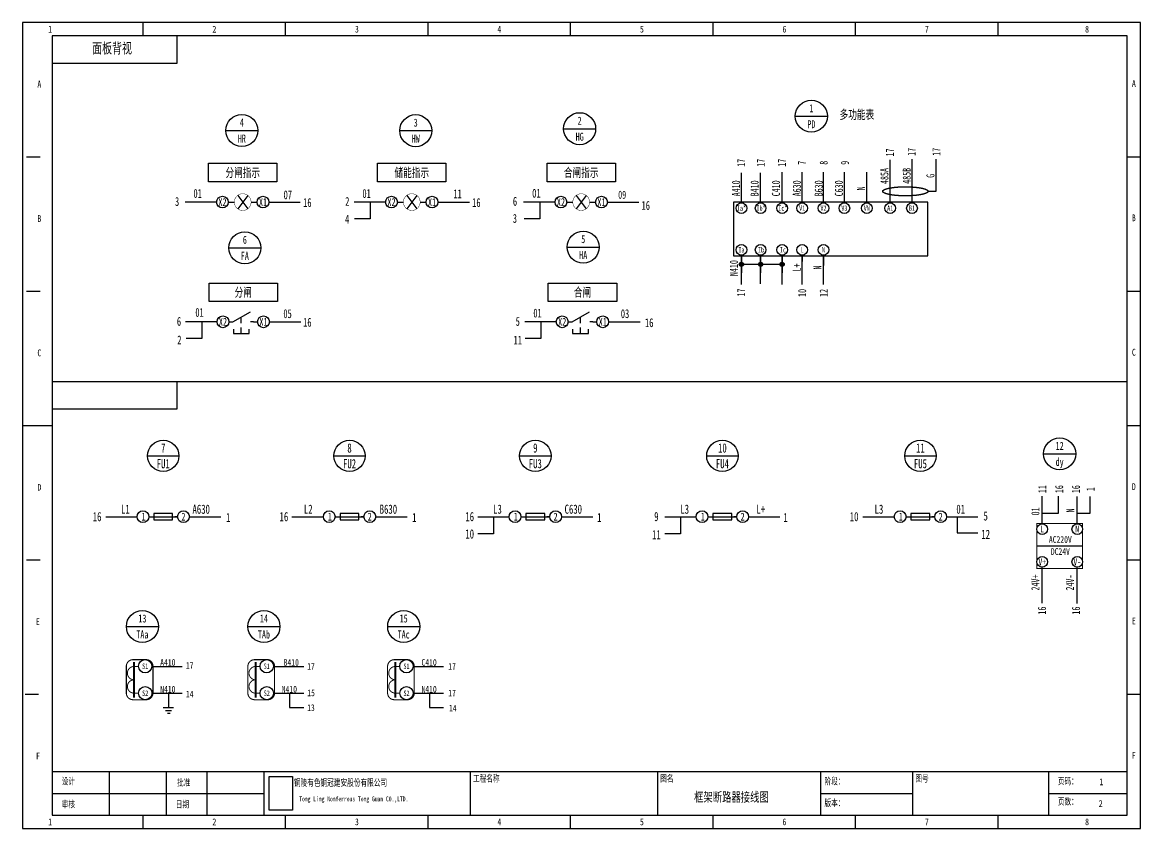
# Model space of a CAD drawing. Header units: millimetres. Extents: x 401220 to 2750366, y -101310 to 943175.
# Drawn here: x 1180077 to 1241658, y 68283 to 112675 of the extents above; entities that cross this region are included whole.
import ezdxf
from ezdxf.enums import TextEntityAlignment as Align

# ---------------------------------------------------------------- set-up
doc = ezdxf.new("R2010")
doc.units = ezdxf.units.MM
doc.linetypes.add('事故照明', pattern=[800, 600, 0, -200, 0])
doc.styles.add('IDQSTYLE', font='NSimSun.ttf', dxfattribs={"width": 0.7})

msp = doc.modelspace()

# ---------------------------------------------------------------- hatches: boundary and pattern name
h = msp.add_hatch(color=256)
h.dxf.hatch_style = 1
h.paths.add_polyline_path([(1219673.72935, 99468.27336), (1219673.72935, 99238.01108, 0.4142135624), (1219788.86049, 99353.14222, 0.4142135624)])
h.paths.add_polyline_path([(1219673.72935, 99468.27336, 0.4142135624), (1219558.59821, 99353.14222, 0.4142135624), (1219673.72935, 99238.01108)])
h = msp.add_hatch(color=256)
h.dxf.hatch_style = 1
h.paths.add_polyline_path([(1220846.23871, 99353.14222, 0.4142135624), (1220731.10757, 99468.27336), (1220731.10757, 99238.01108, 0.4142135624)])
h.paths.add_polyline_path([(1220731.10757, 99468.27336, 0.4142135624), (1220615.97643, 99353.14222, 0.4142135624), (1220731.10757, 99238.01108)])
h = msp.add_hatch(color=256)
h.dxf.hatch_style = 1
h.paths.add_polyline_path([(1222030.08408, 99353.14222, 0.4142135624), (1221914.95294, 99468.27336), (1221914.95294, 99238.01108, 0.4142135624)])
h.paths.add_polyline_path([(1221914.95294, 99468.27336, 0.4142135624), (1221799.8218, 99353.14222, 0.4142135624), (1221914.95294, 99238.01108)])

# ---------------------------------------------------------------- linework, layer by layer
at = {"ltscale": 4}
for p, q in [((1186727.96653, 111928.00187), (1186727.96653, 112675.34456)), ((1194575.06482, 111928.00187), (1194575.06482, 112675.34456)), ((1202422.16311, 111928.00187), (1202422.16311, 112675.34456)), ((1210269.2614, 111928.00187), (1210269.2614, 112675.34456)), ((1218116.35969, 111928.00187), (1218116.35969, 112675.34456)), ((1225963.45799, 111928.00187), (1225963.45799, 112675.34456)), ((1233810.55628, 111928.00187), (1233810.55628, 112675.34456)), ((1188596.32327, 110433.31648), (1188596.32327, 111928.00187)), ((1181720.77048, 110433.31648), (1188596.32327, 110433.31648)), ((1180300.81936, 105276.65189), (1181048.16205, 105276.65189)), ((1240910.31187, 105276.65189), (1241657.65457, 105276.65189)), ((1180300.81936, 97877.95921), (1181048.16205, 97877.95921)), ((1240910.31187, 97877.95921), (1241657.65457, 97877.95921)), ((1188594.17976, 91400.56382), (1188594.17976, 92895.24921)), ((1181718.62697, 91400.56382), (1188594.17976, 91400.56382)), ((1180076.61655, 90479.26654), (1181720.77048, 90479.26654)), ((1240910.31187, 90479.26654), (1241657.65457, 90479.26654)), ((1180300.81936, 83080.57386), (1181048.16205, 83080.57386)), ((1240910.31187, 83080.57386), (1241657.65457, 83080.57386)), ((1180226.08509, 75681.88119), (1180973.42778, 75681.88119)), ((1240910.31187, 75681.88119), (1241657.65457, 75681.88119)), ((1181720.77048, 71422.02783), (1240910.31187, 71422.02783)), ((1184859.60979, 71422.02783), (1184859.60979, 69030.53121)), ((1187998.44911, 71422.02783), (1187998.44911, 69030.53121)), ((1190240.47719, 71422.02783), (1190240.47719, 69030.53121)), ((1193379.31651, 71422.02783), (1193379.31651, 69030.53121)), ((1204738.92546, 71422.02783), (1204738.92546, 69030.53121)), ((1215052.25465, 71422.02783), (1215052.25465, 69030.53121)), ((1224020.36698, 71422.02783), (1224020.36698, 69030.53121)), ((1229102.2973, 71422.02783), (1229102.2973, 69030.53121)), ((1236575.72425, 71422.02783), (1236575.72425, 69030.53121)), ((1181720.77048, 70226.27952), (1193379.31651, 70226.27952)), ((1224020.36698, 70226.27952), (1229102.2973, 70226.27952)), ((1236575.72425, 70226.27952), (1240910.31187, 70226.27952)), ((1186727.96653, 68283.18851), (1186727.96653, 69030.53121)), ((1194575.06482, 68283.18851), (1194575.06482, 69030.53121)), ((1202422.16311, 68283.18851), (1202422.16311, 69030.53121)), ((1210269.2614, 68283.18851), (1210269.2614, 69030.53121)), ((1218116.35969, 68283.18851), (1218116.35969, 69030.53121)), ((1225963.45799, 68283.18851), (1225963.45799, 69030.53121)), ((1233810.55628, 68283.18851), (1233810.55628, 69030.53121))]:
    msp.add_line(p, q, dxfattribs=at)
for p, q in [((1222642.13191, 107507.45879), (1224405.72871, 107507.45879)), ((1191281.39388, 106720.10238), (1193044.99068, 106720.10238)), ((1200855.30853, 106712.77564), (1202618.90533, 106712.77564)), ((1209883.2425, 106821.70515), (1211646.8393, 106821.70515)), ((1190330.85326, 104914.49157), (1194094.58814, 104914.49157)), ((1190330.85326, 103888.9283), (1190330.85326, 104914.49157)), ((1194094.58814, 104914.49157), (1194094.58814, 103888.9283)), ((1199639.76911, 104914.49157), (1203403.50399, 104914.49157)), ((1199639.76911, 103888.9283), (1199639.76911, 104914.49157)), ((1203403.50399, 104914.49157), (1203403.50399, 103888.9283)), ((1208968.98182, 104914.49157), (1212732.7167, 104914.49157)), ((1208968.98182, 103888.9283), (1208968.98182, 104914.49157)), ((1212732.7167, 104914.49157), (1212732.7167, 103888.9283)), ((1227865.63731, 103682.30291), (1227865.63731, 105107.31865)), ((1229081.96642, 103719.04451), (1229081.96642, 105144.06025)), ((1230401.64551, 103373.26162), (1230401.64551, 105144.06025)), ((1219673.72935, 102974.66393), (1219673.72935, 104399.67967)), ((1219673.72935, 102769.29454), (1219673.72935, 104194.31028)), ((1220731.10757, 102974.66393), (1220731.10757, 104399.67967)), ((1220731.10757, 102769.29454), (1220731.10757, 104194.31028)), ((1221914.95294, 103004.05721), (1221914.95294, 104429.07295)), ((1221914.95294, 102798.68782), (1221914.95294, 104223.70356)), ((1223019.80896, 103004.05721), (1223019.80896, 104429.07295)), ((1223019.80896, 102798.68782), (1223019.80896, 104223.70356)), ((1224193.57152, 103004.05721), (1224193.57152, 104429.07295)), ((1224193.57152, 102798.68782), (1224193.57152, 104223.70356)), ((1225342.94722, 103004.05721), (1225342.94722, 104429.07295)), ((1225342.94722, 102798.68782), (1225342.94722, 104223.70356)), ((1226577.67145, 103004.05721), (1226577.67145, 104429.07295)), ((1226577.67145, 102769.29454), (1226577.67145, 104194.31028)), ((1227865.63731, 102769.29454), (1227865.63731, 104194.31028)), ((1229081.96642, 102806.03614), (1229081.96642, 104231.05188)), ((1194094.58814, 103888.9283), (1190330.85326, 103888.9283)), ((1203403.50399, 103888.9283), (1199639.76911, 103888.9283)), ((1212732.7167, 103888.9283), (1208968.98182, 103888.9283)), ((1220731.10757, 102769.29454), (1220731.10757, 103722.94318)), ((1221914.95294, 102798.68782), (1221914.95294, 103752.33646)), ((1221914.95294, 102769.29454), (1221914.95294, 103722.94318)), ((1223019.80896, 102798.68782), (1223019.80896, 103752.33646)), ((1223019.80896, 102769.29454), (1223019.80896, 103722.94318)), ((1224193.57152, 102798.68782), (1224193.57152, 103752.33646)), ((1224193.57152, 102769.29454), (1224193.57152, 103722.94318)), ((1225342.94722, 102798.68782), (1225342.94722, 103752.33646)), ((1225342.94722, 102769.29454), (1225342.94722, 103722.94318)), ((1226577.67145, 102769.29454), (1226577.67145, 103722.94318)), ((1227865.63731, 102769.29454), (1227865.63731, 103722.94318)), ((1229081.96642, 102806.03614), (1229081.96642, 103759.68478)), ((1191934.66541, 103148.46271), (1192487.89566, 102410.82238)), ((1201243.58126, 103148.46271), (1201796.81151, 102410.82238)), ((1210572.79397, 103148.46271), (1211126.02422, 102410.82238)), ((1226577.67145, 102769.29454), (1226577.67145, 103304.90542)), ((1227865.63731, 102789.86984), (1227865.63731, 103325.48072)), ((1229081.96642, 102776.64286), (1229081.96642, 103312.25374)), ((1229955.89648, 103373.26162), (1230401.64551, 103373.26162)), ((1190772.01693, 102779.64238), (1189043.1724, 102779.64238)), ((1191418.89326, 102779.64249), (1191634.99902, 102779.64254)), ((1191634.99902, 102779.64254), (1191750.25533, 102779.64254)), ((1192672.30574, 102779.64254), (1192787.56204, 102779.64254)), ((1192787.56204, 102779.64254), (1193003.66741, 102779.64249)), ((1193653.42447, 102779.64238), (1195382.269, 102779.64238)), ((1200080.93278, 102779.64238), (1198352.08825, 102779.64238)), ((1199234.55443, 102779.64238), (1199234.55443, 101854.98741)), ((1200727.80912, 102779.64249), (1200943.91488, 102779.64254)), ((1200943.91488, 102779.64254), (1201059.17118, 102779.64254)), ((1201981.22159, 102779.64254), (1202096.47789, 102779.64254)), ((1202096.47789, 102779.64254), (1202312.58326, 102779.64249)), ((1202962.34032, 102779.64238), (1204691.18485, 102779.64238)), ((1209410.14549, 102779.64238), (1207681.30096, 102779.64238)), ((1208563.76714, 102779.64238), (1208563.76714, 101854.98741)), ((1210057.02183, 102779.64249), (1210273.12759, 102779.64254)), ((1210273.12759, 102779.64254), (1210388.38389, 102779.64254)), ((1211310.4343, 102779.64254), (1211425.6906, 102779.64254)), ((1211425.6906, 102779.64254), (1211641.79598, 102779.64249)), ((1212291.55303, 102779.64238), (1214020.39756, 102779.64238)), ((1199234.55443, 101854.98741), (1198373.09156, 101854.98741)), ((1208563.76714, 101854.98741), (1207702.30427, 101854.98741)), ((1191447.39202, 100261.8542), (1193210.98882, 100261.8542)), ((1210080.46723, 100302.22574), (1211844.06403, 100302.22574)), ((1219673.72935, 99829.96654), (1219673.72935, 98876.3179)), ((1219673.72935, 98404.9508), (1219673.72935, 99829.96654)), ((1220731.10757, 98434.34408), (1220731.10757, 99859.35982)), ((1220731.10757, 99829.96654), (1220731.10757, 98876.3179)), ((1221914.95294, 99829.96654), (1221914.95294, 98876.3179)), ((1221914.95294, 98404.9508), (1221914.95294, 99829.96654)), ((1223019.80896, 99829.96654), (1223019.80896, 99503.37454)), ((1223019.80896, 98404.9508), (1223019.80896, 99829.96654)), ((1224193.57152, 99829.96654), (1224193.57152, 99294.35566)), ((1224193.57152, 98404.9508), (1224193.57152, 99829.96654)), ((1219673.72935, 98251.66927), (1219673.72935, 99676.68501)), ((1219673.72935, 99353.14222), (1221914.95294, 99353.14222)), ((1220731.10757, 98281.06255), (1220731.10757, 99706.07829)), ((1221914.95294, 98251.66927), (1221914.95294, 99676.68501)), ((1223019.80896, 98251.66927), (1223019.80896, 99676.68501)), ((1224193.57152, 98251.66927), (1224193.57152, 99676.68501)), ((1190356.94387, 98323.36922), (1194120.67875, 98323.36922)), ((1190356.94387, 97297.80595), (1190356.94387, 98323.36922)), ((1194120.67875, 98323.36922), (1194120.67875, 97297.80595)), ((1209040.02954, 98323.36922), (1212803.76442, 98323.36922)), ((1209040.02954, 97297.80595), (1209040.02954, 98323.36922)), ((1212803.76442, 98323.36922), (1212803.76442, 97297.80595)), ((1194120.67875, 97297.80595), (1190356.94387, 97297.80595)), ((1191661.08963, 96188.5202), (1192631.95893, 96744.2569)), ((1212803.76442, 97297.80595), (1209040.02954, 97297.80595)), ((1210344.17531, 96188.5202), (1211315.04461, 96744.2569)), ((1190798.10754, 96188.52003), (1189069.26301, 96188.52003)), ((1189951.72919, 96188.52003), (1189951.72919, 95263.86506)), ((1191444.98387, 96188.52014), (1191661.08963, 96188.5202)), ((1192134.46757, 96112.26384), (1192134.46757, 96451.37948)), ((1192813.65265, 96188.5202), (1192641.66618, 96188.5202)), ((1192813.65265, 96188.5202), (1193029.75802, 96188.52014)), ((1193679.51508, 96188.52003), (1195408.35961, 96188.52003)), ((1209481.19321, 96188.52003), (1207752.34868, 96188.52003)), ((1208634.81486, 96188.52003), (1208634.81486, 95263.86506)), ((1210128.06955, 96188.52014), (1210344.17531, 96188.5202)), ((1210817.55324, 96112.26384), (1210817.55324, 96451.37948)), ((1211496.73832, 96188.5202), (1211324.75186, 96188.5202)), ((1211496.73832, 96188.5202), (1211712.8437, 96188.52014)), ((1212362.60075, 96188.52003), (1214091.44528, 96188.52003)), ((1191695.2197, 95787.35589), (1191695.2197, 95539.99287)), ((1191695.2197, 95539.99287), (1192573.71544, 95539.99287)), ((1192134.46757, 95539.99287), (1192134.46757, 95879.10851)), ((1192573.71544, 95539.99287), (1192573.71544, 95787.35589)), ((1210378.30537, 95787.35589), (1210378.30537, 95539.99287)), ((1210378.30537, 95539.99287), (1211256.80111, 95539.99287)), ((1210817.55324, 95539.99287), (1210817.55324, 95879.10851)), ((1211256.80111, 95539.99287), (1211256.80111, 95787.35589)), ((1189951.72919, 95263.86506), (1189090.26632, 95263.86506)), ((1208634.81486, 95263.86506), (1207773.35199, 95263.86506)), ((1181720.77048, 92895.24921), (1240910.31187, 92895.24921)), ((1186968.56506, 88808.612), (1188697.40958, 88808.612)), ((1197228.01594, 88808.612), (1198956.86047, 88808.612)), ((1207460.264, 88808.612), (1209189.10852, 88808.612)), ((1217760.01334, 88808.612), (1219488.85786, 88808.612)), ((1228665.48072, 88808.612), (1230394.32524, 88808.612)), ((1236316.60944, 88918.30428), (1238080.20624, 88918.30428)), ((1236239.51766, 85065.98219), (1236239.51766, 86580.57523)), ((1237134.71909, 85659.85557), (1237134.71909, 86580.57523)), ((1238170.60892, 85047.76206), (1238170.60892, 86562.35509)), ((1238883.54082, 85645.0749), (1238883.54082, 86562.35509)), ((1187311.55206, 85631.86019), (1187311.55206, 85286.09128)), ((1188348.85877, 85631.86019), (1187311.55206, 85631.86019)), ((1188348.85877, 85286.09128), (1188348.85877, 85631.86019)), ((1197571.00294, 85631.86019), (1197571.00294, 85286.09128)), ((1198608.30966, 85631.86019), (1197571.00294, 85631.86019)), ((1198608.30966, 85286.09128), (1198608.30966, 85631.86019)), ((1207803.251, 85631.86019), (1207803.251, 85286.09128)), ((1208840.55771, 85631.86019), (1207803.251, 85631.86019)), ((1208840.55771, 85286.09128), (1208840.55771, 85631.86019)), ((1218103.00034, 85631.86019), (1218103.00034, 85286.09128)), ((1219140.30705, 85631.86019), (1218103.00034, 85631.86019)), ((1219140.30705, 85286.09128), (1219140.30705, 85631.86019)), ((1229008.46772, 85631.86019), (1229008.46772, 85286.09128)), ((1230045.77443, 85631.86019), (1229008.46772, 85631.86019)), ((1230045.77443, 85286.09128), (1230045.77443, 85631.86019)), ((1236239.51766, 85659.85557), (1237134.71909, 85659.85557)), ((1238170.60892, 85645.0749), (1238883.54082, 85645.0749)), ((1186393.0039, 85439.40101), (1184664.15938, 85439.40101)), ((1187073.65692, 85458.97573), (1187040.32545, 85458.97573)), ((1187073.65692, 85458.97573), (1187311.55206, 85458.97573)), ((1187311.55206, 85458.97573), (1188348.85877, 85458.97573)), ((1187311.55206, 85286.09128), (1188348.85877, 85286.09128)), ((1188348.85877, 85458.97573), (1188598.79117, 85458.97573)), ((1188625.0996, 85458.97573), (1188470.69355, 85458.97573)), ((1189272.97074, 85459.57086), (1191001.81527, 85459.57086)), ((1196652.45478, 85439.40101), (1194923.61026, 85439.40101)), ((1197333.1078, 85458.97573), (1197299.77633, 85458.97573)), ((1197333.1078, 85458.97573), (1197571.00294, 85458.97573)), ((1197571.00294, 85458.97573), (1198608.30966, 85458.97573)), ((1197571.00294, 85286.09128), (1198608.30966, 85286.09128)), ((1198608.30966, 85458.97573), (1198858.24205, 85458.97573)), ((1198884.55048, 85458.97573), (1198730.14443, 85458.97573)), ((1199532.42162, 85459.57086), (1201261.26615, 85459.57086)), ((1206884.70284, 85439.40101), (1205155.85832, 85439.40101)), ((1206020.28058, 85439.40101), (1206020.28058, 84512.34535)), ((1207565.35586, 85458.97573), (1207532.02439, 85458.97573)), ((1207565.35586, 85458.97573), (1207803.251, 85458.97573)), ((1207803.251, 85458.97573), (1208840.55771, 85458.97573)), ((1207803.251, 85286.09128), (1208840.55771, 85286.09128)), ((1208840.55771, 85458.97573), (1209090.49011, 85458.97573)), ((1209116.79854, 85458.97573), (1208962.39249, 85458.97573)), ((1209764.66968, 85459.57086), (1211493.51421, 85459.57086)), ((1217184.45218, 85439.40101), (1215455.60765, 85439.40101)), ((1216320.02992, 85439.40101), (1216320.02992, 84512.34535)), ((1217865.1052, 85458.97573), (1217831.77373, 85458.97573)), ((1217865.1052, 85458.97573), (1218103.00034, 85458.97573)), ((1218103.00034, 85458.97573), (1219140.30705, 85458.97573)), ((1218103.00034, 85286.09128), (1219140.30705, 85286.09128)), ((1219140.30705, 85458.97573), (1219390.23945, 85458.97573)), ((1219416.54788, 85458.97573), (1219262.14182, 85458.97573)), ((1220064.41902, 85459.57086), (1221793.26354, 85459.57086)), ((1228089.91956, 85439.40101), (1226361.07504, 85439.40101)), ((1228770.57258, 85458.97573), (1228737.24111, 85458.97573)), ((1228770.57258, 85458.97573), (1229008.46772, 85458.97573)), ((1229008.46772, 85458.97573), (1230045.77443, 85458.97573)), ((1229008.46772, 85286.09128), (1230045.77443, 85286.09128)), ((1230045.77443, 85458.97573), (1230295.70683, 85458.97573)), ((1230322.01526, 85458.97573), (1230167.60921, 85458.97573)), ((1230969.8864, 85459.57086), (1232698.73093, 85459.57086)), ((1231562.71126, 85459.57086), (1231562.71126, 84575.77705)), ((1206020.28058, 84512.34535), (1205155.85832, 84512.34535)), ((1216320.02992, 84512.34535), (1215455.60765, 84512.34535)), ((1231562.71126, 84575.77705), (1232698.73093, 84575.77705)), ((1235945.58486, 83844.80996), (1238461.76855, 83844.80996)), ((1236239.51766, 81164.32096), (1236239.51766, 82678.914)), ((1238170.60892, 81146.10083), (1238170.60892, 82660.69386)), ((1236239.51766, 80689.08547), (1236239.51766, 82203.67851)), ((1238170.60892, 80670.86534), (1238170.60892, 82185.45837)), ((1185803.74074, 79413.18044), (1187567.33754, 79413.18044)), ((1192498.26559, 79413.18044), (1194261.86239, 79413.18044)), ((1200193.3404, 79413.18044), (1201956.9372, 79413.18044)), ((1187209.72568, 77215.67366), (1188163.37432, 77215.67366)), ((1187622.83132, 77215.67366), (1188576.47996, 77215.67366)), ((1187655.14117, 77215.67366), (1188608.78981, 77215.67366)), ((1187920.09941, 77215.67366), (1188873.74805, 77215.67366)), ((1193904.25053, 77215.67366), (1194857.89917, 77215.67366)), ((1194317.35617, 77215.67366), (1195271.00481, 77215.67366)), ((1194349.66602, 77215.67366), (1195303.31466, 77215.67366)), ((1194614.62426, 77215.67366), (1195568.2729, 77215.67366)), ((1201599.32533, 77215.67366), (1202552.97397, 77215.67366)), ((1202012.43098, 77215.67366), (1202966.07962, 77215.67366)), ((1202044.74083, 77215.67366), (1202998.38947, 77215.67366)), ((1202309.69907, 77215.67366), (1203263.34771, 77215.67366)), ((1187209.72568, 75740.131), (1188163.37432, 75740.131)), ((1187622.83132, 75740.131), (1188576.47996, 75740.131)), ((1187655.14117, 75740.131), (1188608.78981, 75740.131)), ((1187920.09941, 75740.131), (1188873.74805, 75740.131)), ((1188131.96549, 75740.131), (1188131.96549, 74952.75561)), ((1193904.25053, 75740.131), (1194857.89917, 75740.131)), ((1194317.35617, 75740.131), (1195271.00481, 75740.131)), ((1194349.66602, 75740.131), (1195303.31466, 75740.131)), ((1194614.62426, 75740.131), (1195568.2729, 75740.131)), ((1194794.18049, 75740.131), (1194794.18049, 74952.75561)), ((1201599.32533, 75740.131), (1202552.97397, 75740.131)), ((1202012.43098, 75740.131), (1202966.07962, 75740.131)), ((1202044.74083, 75740.131), (1202998.38947, 75740.131)), ((1202309.69907, 75740.131), (1203263.34771, 75740.131)), ((1202489.2553, 75740.131), (1202489.2553, 74952.75561)), ((1187821.9954, 74952.75561), (1188392.29575, 74952.75561)), ((1187961.47964, 74795.96707), (1188286.41453, 74795.96707)), ((1188069.57993, 74634.85158), (1188210.64923, 74634.85158)), ((1194794.18049, 74952.75561), (1195568.2729, 74952.75561)), ((1202489.2553, 74952.75561), (1203263.34771, 74952.75561))]:
    msp.add_line(p, q)
for points in [[(1180076.61655, 68283.18851), (1241657.65457, 68283.18851), (1241657.65457, 112675.34456), (1180076.61655, 112675.34456)], [(1181720.77048, 69030.53121), (1240910.31187, 69030.53121), (1240910.31187, 111928.00187), (1181720.77048, 111928.00187)]]:
    msp.add_lwpolyline(points, close=True, dxfattribs=at)
for points, const_width in [([(1191750.25533, 102779.64254, 1), (1192672.30574, 102779.64254, 1)], 23.05126), ([(1201059.17118, 102779.64254, 1), (1201981.22159, 102779.64254, 1)], 23.05126), ([(1210388.38389, 102779.64254, 1), (1211310.4343, 102779.64254, 1)], 23.05126), ([(1186167.7339, 75381.53299), (1186902.5659, 75381.53299, 0.4142135624), (1187269.9819, 75748.94899), (1187269.9819, 77218.61299, 0.4142135624), (1186902.5659, 77586.02899), (1186167.7339, 77586.02899, 0.4142135624), (1185800.3179, 77218.61299), (1185800.3179, 75748.94899, 0.4142135624)], 58.78656), ([(1192862.25875, 75381.53299), (1193597.09075, 75381.53299, 0.4142135624), (1193964.50675, 75748.94899), (1193964.50675, 77218.61299, 0.4142135624), (1193597.09075, 77586.02899), (1192862.25875, 77586.02899, 0.4142135624), (1192494.84275, 77218.61299), (1192494.84275, 75748.94899, 0.4142135624)], 58.78656), ([(1200557.33356, 75381.53299), (1201292.16556, 75381.53299, 0.4142135624), (1201659.58156, 75748.94899), (1201659.58156, 77218.61299, 0.4142135624), (1201292.16556, 77586.02899), (1200557.33356, 77586.02899, 0.4142135624), (1200189.91756, 77218.61299), (1200189.91756, 75748.94899, 0.4142135624)], 58.78656)]:
    msp.add_lwpolyline(points, format="xyb", close=True, dxfattribs=dict(const_width=const_width))
for points in [[(1192487.89566, 103148.46271), (1191934.66541, 102410.82238)], [(1201796.81151, 103148.46271), (1201243.58126, 102410.82238)], [(1211126.02422, 103148.46271), (1210572.79397, 102410.82238)]]:
    msp.add_lwpolyline(points)
for points in [[(1219232.83015, 102769.29454), (1219232.83015, 99829.96654), (1229947.17493, 99829.96654), (1229947.17493, 102769.29454)], [(1193671.72698, 71150.37054), (1194947.17833, 71150.37054), (1194947.17833, 69301.59651), (1193671.72698, 69301.59651)]]:
    msp.add_lwpolyline(points, close=True)
at = {"const_width": 58.78656}
msp.add_lwpolyline([(1235945.58486, 82605.43073), (1238461.76855, 82605.43073), (1238461.76855, 85084.18919), (1235945.58486, 85084.18919)], close=True, dxfattribs=at)
at = {"color": 7, "const_width": 51.43824}
for points in [[(1186228.48001, 76476.43267, -1), (1186228.48001, 77211.26467), (1186473.42401, 77211.26467)], [(1192923.00486, 76476.43267, -1), (1192923.00486, 77211.26467), (1193167.94886, 77211.26467)], [(1200618.07967, 76476.43267, -1), (1200618.07967, 77211.26467), (1200863.02367, 77211.26467)], [(1186473.42401, 75741.60067), (1186228.48001, 75741.60067, -1), (1186228.48001, 76476.43267, -2.4142135624)], [(1193167.94886, 75741.60067), (1192923.00486, 75741.60067, -1), (1192923.00486, 76476.43267, -2.4142135624)], [(1200863.02367, 75741.60067), (1200618.07967, 75741.60067, -1), (1200618.07967, 76476.43267, -2.4142135624)]]:
    msp.add_lwpolyline(points, format="xyb", dxfattribs=at)
at = {"color": 7, "const_width": 102.87648}
for points in [[(1186228.48001, 75496.65667), (1186228.48001, 77456.20867)], [(1192923.00486, 75496.65667), (1192923.00486, 77456.20867)], [(1200618.07967, 75496.65667), (1200618.07967, 77456.20867)]]:
    msp.add_lwpolyline(points, dxfattribs=at)
for centre, radius in [((1223523.93031, 107507.45879), 881.7984), ((1192163.19228, 106720.10238), 881.7984), ((1201737.10693, 106712.77564), 881.7984), ((1210765.0409, 106821.70515), 881.7984), ((1191094.73492, 102779.64249), 324.15835), ((1193327.82576, 102779.64249), 324.15835), ((1200403.65077, 102779.64249), 324.15835), ((1202636.74161, 102779.64249), 324.15835), ((1209732.86348, 102779.64249), 324.15835), ((1211965.95432, 102779.64249), 324.15835), ((1219673.72935, 102445.96846), 293.9328), ((1220731.10757, 102445.96846), 293.9328), ((1221914.95294, 102445.96846), 293.9328), ((1223019.80896, 102445.96846), 293.9328), ((1224193.57152, 102445.96846), 293.9328), ((1225342.94722, 102445.96846), 293.9328), ((1226577.67145, 102445.96846), 293.9328), ((1227865.63731, 102445.96846), 293.9328), ((1229067.26978, 102445.96846), 293.9328), ((1192329.19042, 100261.8542), 881.7984), ((1210962.26563, 100302.22574), 881.7984), ((1219673.72935, 100153.29262), 293.9328), ((1220731.10757, 100153.29262), 293.9328), ((1221914.95294, 100153.29262), 293.9328), ((1223019.80896, 100153.29262), 293.9328), ((1224193.57152, 100153.29262), 293.9328), ((1219673.72935, 99353.14222), 115.13114), ((1220731.10757, 99353.14222), 115.13114), ((1221914.95294, 99353.14222), 115.13114), ((1191120.82553, 96188.52014), 324.15835), ((1193353.91637, 96188.52014), 324.15835), ((1209803.9112, 96188.52014), 324.15835), ((1212037.00204, 96188.52014), 324.15835), ((1187832.98732, 88808.612), 864.42226), ((1198092.4382, 88808.612), 864.42226), ((1208324.68626, 88808.612), 864.42226), ((1218624.4356, 88808.612), 864.42226), ((1229529.90298, 88808.612), 864.42226), ((1237198.40784, 88918.30428), 881.7984), ((1186716.1671, 85458.97573), 324.15835), ((1188949.25795, 85458.97573), 324.15835), ((1196975.61798, 85458.97573), 324.15835), ((1199208.70883, 85458.97573), 324.15835), ((1207207.86604, 85458.97573), 324.15835), ((1209440.95689, 85458.97573), 324.15835), ((1217507.61538, 85458.97573), 324.15835), ((1219740.70623, 85458.97573), 324.15835), ((1228413.08276, 85458.97573), 324.15835), ((1230646.17361, 85458.97573), 324.15835), ((1236239.51766, 84772.04939), 293.9328), ((1238167.83575, 84772.04934), 293.9328), ((1236239.51766, 82972.8468), 293.9328), ((1238167.83575, 82972.84675), 293.9328), ((1186685.53914, 79413.18044), 881.7984), ((1193380.06399, 79413.18044), 881.7984), ((1201075.1388, 79413.18044), 881.7984), ((1186838.98223, 77227.23915), 367.416), ((1193533.50708, 77227.23915), 367.416), ((1201228.58189, 77227.23915), 367.416), ((1186841.50674, 75741.60053), 367.416), ((1193536.03159, 75741.60053), 367.416), ((1201231.1064, 75741.60053), 367.416)]:
    msp.add_circle(centre, radius)
at = {"linetype": '事故照明'}
msp.add_ellipse((1228705.84058, 103373.26162), major_axis=(1250.0559, 0), ratio=0.2014134922, dxfattribs=at)
for p in [(1192211.28053, 102779.64254), (1201520.19638, 102779.64254), (1210849.4091, 102779.64254)]:
    msp.add_point(p)

# ---------------------------------------------------------------- texts
at = {"style": 'IDQSTYLE', "width": 0.7}
for s, p in [('1', (1181608.66907, 112002.73613)), ('2', (1190651.51567, 112002.73613)), ('3', (1198498.61397, 112002.73613)), ('4', (1206345.71226, 112002.73613)), ('5', (1214192.81055, 112002.73613)), ('6', (1222039.90884, 112002.73613)), ('7', (1229887.00713, 112002.73613)), ('8', (1238705.65093, 112002.73613)), ('A', (1181010.79492, 108975.99822)), ('A', (1241283.98322, 109013.36536)), ('B', (1181010.79492, 101577.30555)), ('B', (1241283.98322, 101614.67268)), ('C', (1181010.79492, 94178.61287)), ('C', (1241283.98322, 94215.98001)), ('D', (1181010.79492, 86779.9202)), ('D', (1241283.98322, 86817.28733)), ('E', (1180936.06065, 79381.22752)), ('E', (1241283.98322, 79418.59466)), ('F', (1180936.06065, 71982.53485)), ('F', (1241283.98322, 72019.90198)), ('1', (1181608.66907, 68357.92278)), ('2', (1190651.51567, 68357.92278)), ('3', (1198498.61397, 68357.92278)), ('4', (1206345.71226, 68357.92278)), ('5', (1214192.81055, 68357.92278)), ('6', (1222039.90884, 68357.92278)), ('7', (1229887.00713, 68357.92278)), ('8', (1238705.65093, 68357.92278))]:
    msp.add_text(s, height=374.41869, dxfattribs=at).set_placement(p, align=Align.BOTTOM_CENTER)
for s, height, p in [('面板背视', 573.16896, (1185018.02966, 111264.63125)), ('L', 367.416, (1236239.51766, 84772.04939)), ('AC220V', 367.416, (1237235.95575, 84203.04367)), ('N', 367.416, (1238167.83575, 84772.04934)), ('V+', 367.416, (1236239.51766, 82972.8468)), ('DC24V', 367.416, (1237235.95575, 83541.26652)), ('V-', 367.416, (1238167.83575, 82972.84675))]:
    msp.add_text(s, height=height, dxfattribs=at).set_placement(p, align=Align.MIDDLE)
for s, height, p in [('1', 440.8992, (1223523.93031, 107948.35799)), ('多功能表', 486.237523, (1226032.43659, 107597.02682)), ('4', 440.8992, (1192163.19228, 107161.00158)), ('3', 440.8992, (1201737.10693, 107153.67484)), ('2', 440.8992, (1210765.0409, 107262.60435)), ('PD', 440.8992, (1223523.93031, 107066.55959)), ('HG', 440.8992, (1210765.0409, 106380.80595)), ('HR', 440.8992, (1192163.19228, 106279.20318)), ('HW', 440.8992, (1201737.10693, 106271.87644)), ('分闸指示', 486.237523, (1192212.7207, 104400.62394)), ('储能指示', 486.237523, (1201521.63655, 104400.62394)), ('合闸指示', 486.237523, (1210850.84926, 104400.62394)), ('01', 486.237523, (1189730.81063, 103257.4099)), ('01', 486.237523, (1199035.34471, 103254.24796)), ('11', 486.237523, (1204042.84152, 103237.80929)), ('01', 486.237523, (1208384.20515, 103267.59681)), ('3', 486.23752, (1188598.61768, 102813.47189)), ('X2', 432.211131, (1191094.73492, 102779.64249)), ('X1', 432.211131, (1193327.82576, 102779.64249)), ('07', 486.237523, (1194693.98109, 103180.35155)), ('16', 486.237523, (1195768.05249, 102753.95706)), ('2', 486.23752, (1197968.22727, 102817.95646)), ('X2', 432.211131, (1200403.65077, 102779.64249)), ('X1', 432.211131, (1202636.74161, 102779.64249)), ('16', 486.237523, (1205076.96834, 102753.95706)), ('6', 486.23752, (1207205.13628, 102824.18536)), ('X2', 432.211131, (1209732.86348, 102779.64249)), ('X1', 432.211131, (1211965.95432, 102779.64249)), ('09', 440.8992, (1213107.38678, 103186.0043)), ('16', 486.237523, (1214406.18105, 102596.93951)), ('Ia*', 293.9328, (1219673.72935, 102445.96846)), ('Ib*', 293.9328, (1220754.55361, 102445.96846)), ('Ic*', 293.9328, (1221957.27386, 102445.96846)), ('V1', 293.9328, (1223019.80896, 102445.96846)), ('V2', 293.9328, (1224193.57152, 102445.96846)), ('V3', 293.9328, (1225342.94722, 102445.96846)), ('VN', 293.9328, (1226577.67145, 102445.96846)), ('A1', 293.9328, (1227865.63731, 102445.96846)), ('B1', 293.9328, (1229067.26978, 102445.96846)), ('4', 486.23752, (1197962.51877, 101836.46189)), ('3', 486.23752, (1207199.42779, 101882.63748)), ('6', 440.8992, (1192329.19042, 100702.7534)), ('5', 440.8992, (1210962.26563, 100743.12494)), ('FA', 440.8992, (1192329.19042, 99820.955)), ('HA', 440.8992, (1210962.26563, 99861.32654)), ('Ia', 293.9328, (1219673.72935, 100153.29262)), ('Ib', 293.9328, (1220754.55361, 100153.29262)), ('Ic', 293.9328, (1221957.27386, 100153.29262)), ('L', 293.9328, (1223019.80896, 100153.29262)), ('N', 293.9328, (1224193.57152, 100153.29262)), ('分闸', 486.237523, (1192238.81131, 97809.50159)), ('合闸', 486.237523, (1210921.89698, 97809.50159)), ('01', 486.237523, (1189832.95293, 96706.253)), ('05', 486.237523, (1194681.00929, 96636.0734)), ('01', 486.237523, (1208446.34511, 96670.68265)), ('03', 486.237523, (1213264.95639, 96637.36293)), ('6', 486.23752, (1188701.81344, 96212.02684)), ('X2', 432.211131, (1191120.82553, 96188.52014)), ('X1', 432.211131, (1193353.91637, 96188.52014)), ('16', 486.237523, (1195768.05249, 96162.83472)), ('5', 486.23752, (1207357.41742, 96212.02684)), ('X2', 432.211131, (1209803.9112, 96188.52014)), ('X1', 432.211131, (1212037.00204, 96188.52014)), ('16', 486.237523, (1214595.7885, 96139.42402)), ('2', 486.23752, (1188719.95047, 95188.31163)), ('11', 486.237523, (1207357.41742, 95184.25306)), ('7', 504.24632, (1187832.98732, 89240.82314)), ('8', 504.24632, (1198092.4382, 89240.82314)), ('9', 504.24632, (1208324.68626, 89240.82314)), ('10', 504.24632, (1218624.4356, 89240.82314)), ('11', 504.24632, (1229529.90298, 89240.82314)), ('12', 440.8992, (1237198.40784, 89359.20348)), ('dy', 440.8992, (1237198.40784, 88477.40508)), ('FU1', 504.24632, (1187832.98732, 88376.40087)), ('FU2', 504.24632, (1198092.4382, 88376.40087)), ('FU3', 504.24632, (1208324.68626, 88376.40087)), ('FU4', 504.24632, (1218624.4356, 88376.40087)), ('FU5', 504.24632, (1229529.90298, 88376.40087)), ('16', 504.24632, (1184193.69232, 85463.55385)), ('L1', 504.24632, (1185748.67138, 85872.1741)), ('A630', 504.24632, (1189924.69587, 85872.1741)), ('1', 504.24632, (1191412.59467, 85413.5586)), ('16', 504.24632, (1194479.73362, 85463.55385)), ('L2', 504.24632, (1195818.1782, 85872.1741)), ('B630', 504.24632, (1200232.94233, 85872.1741)), ('1', 504.24632, (1201662.9743, 85413.5586)), ('16', 504.24632, (1204709.92575, 85463.55385)), ('L3', 504.24632, (1206240.12426, 85872.1741)), ('C630', 504.24632, (1210415.79881, 85872.1741)), ('1', 504.24632, (1211853.1195, 85413.5586)), ('9', 504.24632, (1214989.62428, 85463.55385)), ('L3', 504.24632, (1216550.1642, 85872.1741)), ('L+', 504.24632, (1220738.4696, 85872.1741)), ('1', 504.24632, (1222108.21246, 85413.5586)), ('10', 504.24632, (1225878.78091, 85463.55385)), ('L3', 504.24632, (1227248.86277, 85872.1741)), ('01', 504.24632, (1231748.78952, 85872.1741)), ('5', 504.24632, (1233123.49723, 85500.04068)), ('10', 504.24632, (1204709.92575, 84509.26321)), ('11', 504.24632, (1214989.62428, 84467.58947)), ('12', 504.24632, (1233123.49723, 84489.62664)), ('13', 440.8992, (1186685.53914, 79854.07964)), ('14', 440.8992, (1193380.06399, 79854.07964)), ('15', 440.8992, (1201075.1388, 79854.07964)), ('TAa', 440.8992, (1186685.53914, 78972.28124)), ('TAb', 440.8992, (1193380.06399, 78972.28124)), ('TAc', 440.8992, (1201075.1388, 78972.28124)), ('A410', 367.416, (1188085.73982, 77436.12326)), (' B410', 367.416, (1194780.26468, 77436.12326)), ('C410', 367.416, (1202475.33948, 77436.12326)), ('S1', 293.9328, (1186838.98223, 77227.23915)), ('17', 367.416, (1189293.02168, 77268.23874)), ('S1', 293.9328, (1193533.50708, 77227.23915)), ('17', 367.416, (1195969.67196, 77219.62801)), ('S1', 293.9328, (1201228.58189, 77227.23915)), ('17', 367.416, (1203740.92561, 77219.62801)), ('S2', 293.9328, (1186841.50674, 75741.60053)), ('N410', 367.416, (1188085.73982, 75960.5806)), ('14', 367.416, (1189295.37835, 75695.01045)), ('S2', 293.9328, (1193536.03159, 75741.60053)), ('N410', 367.416, (1194780.26468, 75960.5806)), ('15', 367.416, (1195978.24016, 75759.43809)), ('S2', 293.9328, (1201231.1064, 75741.60053)), ('N410', 367.416, (1202475.33948, 75960.5806)), ('17', 367.416, (1203740.92561, 75748.78794)), ('13', 367.416, (1195970.42106, 74943.36046)), ('14', 367.416, (1203783.9088, 74921.97381)), ('框架断路器接线图', 524.186166, (1219121.74509, 70024.39236))]:
    msp.add_text(s, height=height, dxfattribs=at).set_placement(p, align=Align.MIDDLE_CENTER)
for s, height, p in [('PMC-530A', 0.146966, (1222642.13191, 107507.45879)), ('CJK22-DP AC220V', 0.1469664, (1191281.39388, 106720.10238)), ('CJK22-DP AC220V', 0.1469664, (1200855.30853, 106712.77564)), ('CJK22-DP AC220V', 0.1469664, (1209883.2425, 106821.70515)), ('CJK22-11P', 0.146966, (1191447.39202, 100261.8542)), ('CJK22-11P', 0.146966, (1210080.46723, 100302.22574)), ('框架断路器配套', 0.146966, (1236316.60944, 88918.30428)), ('框架断路器配套', 0.146966, (1185803.74074, 79413.18044)), ('框架断路器配套', 0.146966, (1192498.26559, 79413.18044)), ('框架断路器配套', 0.146966, (1200193.3404, 79413.18044))]:
    msp.add_text(s, height=height, dxfattribs=at).set_placement(p, align=Align.MIDDLE_LEFT)
for s, p in [('17', (1227849.85865, 105513.41718)), ('17', (1229047.89837, 105543.34697)), ('17', (1230411.06881, 105548.30073)), ('17', (1219658.01379, 104944.73672)), ('17', (1220739.35203, 104944.73672)), ('17', (1221904.58433, 104944.73672)), ('7', (1223005.43205, 104944.73672)), ('8', (1224201.03856, 104944.73672)), ('9', (1225370.65612, 104944.73672)), ('485A', (1227548.16702, 104216.0565)), ('485B', (1228774.37192, 104225.5524)), ('G', (1230082.56805, 104225.5524)), ('A410', (1219371.28782, 103536.95991)), ('B410', (1220397.43303, 103536.95991)), ('C410', (1221572.00998, 103536.95991)), ('A630', (1222724.72078, 103536.95991)), ('B630', (1223925.18278, 103536.95991)), ('C630', (1225039.89711, 103536.95991)), ('N', (1226263.87111, 103536.95991)), ('N410', (1219256.1939, 99147.64839)), ('L+', (1222724.72078, 99174.24823)), ('N', (1223862.18159, 99174.24823)), ('17', (1219658.01379, 97798.20849)), ('10', (1223017.33021, 97778.11137)), ('12', (1224202.73361, 97778.11137)), ('11', (1236238.84879, 86976.25676)), ('16', (1237172.43879, 86976.25676)), ('16', (1238091.92159, 86976.25676)), ('1', (1238901.05115, 86976.25676)), ('01', (1235859.58401, 85750.06209)), ('N', (1237787.77488, 85801.21734)), ('24V+', (1235859.58401, 81833.33215)), ('24V-', (1237765.15416, 81833.33215)), ('16', (1236224.56116, 80287.20418)), ('16', (1238096.88098, 80287.20418))]:
    msp.add_text(s, height=440.8992, rotation=90, dxfattribs=at).set_placement(p, align=Align.MIDDLE_CENTER)
for s, p in [('1', (1186642.07377, 85242.87017)), ('2', (1188834.00165, 85242.87017)), ('1', (1196901.52465, 85242.87017)), ('2', (1199093.45253, 85242.87017)), ('1', (1207133.77271, 85242.87017)), ('2', (1209325.70059, 85242.87017)), ('1', (1217433.52204, 85242.87017)), ('2', (1219625.44992, 85242.87017)), ('1', (1228338.98943, 85242.87017)), ('2', (1230530.91731, 85242.87017))]:
    msp.add_text(s, height=432.21113, dxfattribs=at).set_placement(p)
for s, p in [('设计', (1182243.91036, 70599.95086)), ('批准', (1188596.32327, 70525.21659)), ('工程名称', (1204888.394, 70749.4194)), ('图名', (1215201.72319, 70749.4194)), ('阶段：', (1224244.56979, 70599.95086)), ('图号', (1229251.76584, 70749.4194)), ('页码：', (1237098.86413, 70599.95086)), ('审核', (1182243.91036, 69329.46828)), ('日期', (1188521.589, 69329.46828)), ('版本：', (1224244.56979, 69404.20255)), ('页数：', (1237098.86413, 69478.93682))]:
    msp.add_text(s, height=374.41869, dxfattribs=at).set_placement(p, align=Align.BOTTOM_LEFT)
for s, height, p in [('铜陵有色铜冠建安股份有限公司', 374.4186899, (1195025.10148, 71005.68655)), ('Tong Ling Nonferrous Tong Guan CO.,LTD.', 269.5814567, (1195324.03855, 70055.10849))]:
    msp.add_text(s, height=height, dxfattribs=at).set_placement(p, align=Align.TOP_LEFT)
for s, p in [('1', (1239490.36076, 70674.68513)), ('2', (1239460.49304, 69478.93682))]:
    msp.add_text(s, height=374.41869, dxfattribs=at).set_placement(p, align=Align.CENTER)

doc.saveas('drawing.dxf')
